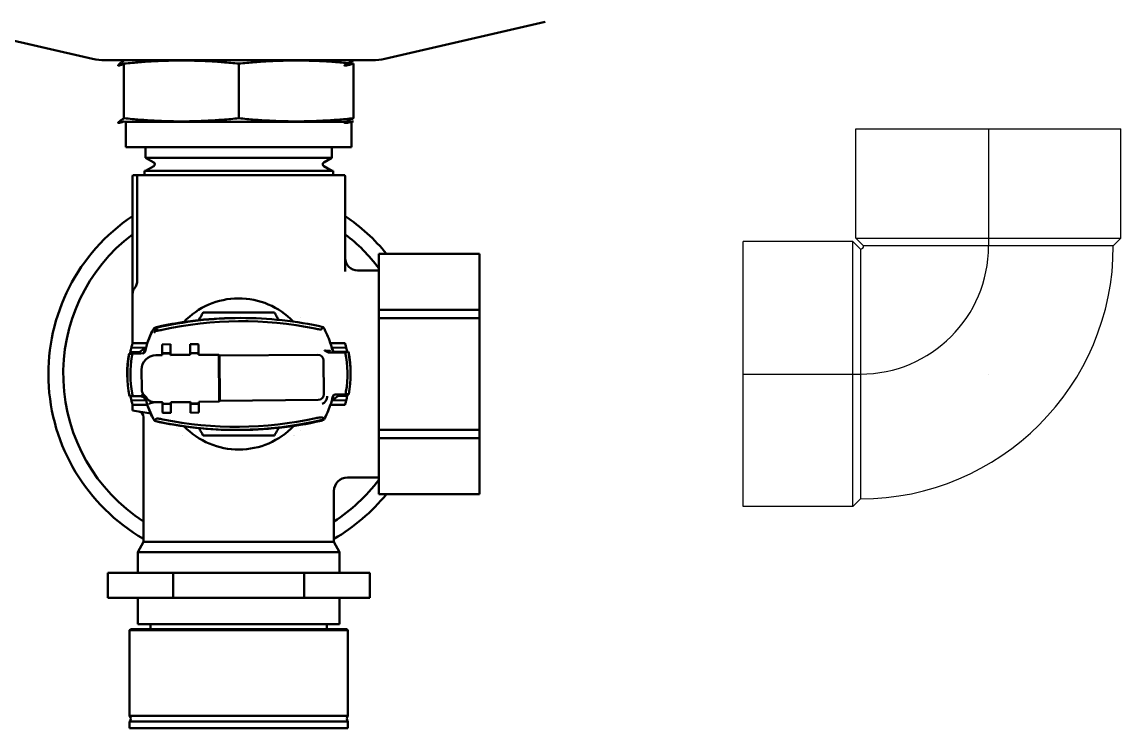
# Model space of a CAD drawing. Header units: millimetres. Extents: x -225363 to 347188, y -782467 to 813415.
# Drawn here: x 54386 to 54582.3, y 13775.6 to 13901.7 of the extents above; entities that cross this region are included whole.
import ezdxf

# ---------------------------------------------------------------- set-up
doc = ezdxf.new("R2010")
doc.units = ezdxf.units.MM
doc.layers.add('Visible (ISO)', color=7, linetype='Continuous', lineweight=50)

# ---------------------------------------------------------------- blocks, each defined once
blk = doc.blocks.new('ELB90-100(SIDE)DN')
for p, q in [((58.5, 57), (62, 60.5)), ((62, 60.5), (112, 60.5)), ((62, 60.5), (62, -60.5)), ((112, 60.5), (112, -60.5)), ((58.5, -57), (58.5, 57)), ((-57, -58.5), (-60.5, -62)), ((-57, -58.5), (57, -58.5)), ((57, -58.5), (60.5, -62)), ((58.5, -57), (62, -60.5)), ((60.5, -62), (-60.5, -62)), ((-60.5, -62), (-60.5, -112)), ((60.5, -62), (60.5, -112)), ((62, -60.5), (112, -60.5)), ((60.5, -112), (-60.5, -112))]:
    blk.add_line(p, q)
at = {"color": 2}
blk.add_line((0, 0), (0, 0), dxfattribs=at)
at = {"color": 8}
for p, q in [((112, 0), (58.5, 0)), ((0, -112), (0, -58.5))]:
    blk.add_line(p, q, dxfattribs=at)
for radius in [115.5, 1.5]:
    blk.add_arc((58.5, -58.5), radius, 90, 180)
blk.add_arc((58.5, -58.5), 58.55, 90, 180, dxfattribs=at)
blk = doc.blocks.new('*U199')
at = {"xscale": 0.4297520661157025, "yscale": 0.4297520661157025, "zscale": 0.4297520661157025}
blk.add_blockref('ELB90-100(SIDE)DN', (63.87, 34.5), dxfattribs=at)
blk = doc.blocks.new('bomtangap')
at = {"layer": 'Visible (ISO)'}
for p, q in [((54163.52, 20597.3), (54134.89, 20603.87)), ((54215.72, 20597.3), (54244.36, 20603.87)), ((54189.62, 20597.05), (54165.75, 20597.05)), ((54169.47, 20597.05), (54169.12, 20596.99)), ((54169.12, 20586.67), (54169.12, 20596.43)), ((54213.49, 20597.05), (54189.62, 20597.05)), ((54189.62, 20586.67), (54189.62, 20596.43)), ((54209.77, 20597.05), (54210.12, 20596.99)), ((54210.12, 20586.67), (54210.12, 20596.43)), ((54169.47, 20586.05), (54169.12, 20586.11)), ((54169.47, 20581.5), (54169.47, 20586.05)), ((54209.77, 20586.05), (54169.47, 20586.05)), ((54209.77, 20586.05), (54210.12, 20586.11)), ((54209.77, 20581.5), (54209.77, 20586.05)), ((54209.77, 20581.5), (54169.47, 20581.5)), ((54209.77, 20581.5), (54169.47, 20581.5)), ((54169.47, 20581.5), (54169.47, 20581.5)), ((54173, 20579.61), (54173, 20581.5)), ((54206.25, 20579.61), (54206.25, 20581.5)), ((54209.77, 20581.5), (54209.77, 20581.5)), ((54206.25, 20579.61), (54173, 20579.61)), ((54174.46, 20578.77), (54173, 20579.61)), ((54204.78, 20578.77), (54206.25, 20579.61)), ((54174.46, 20578.14), (54173, 20577.3)), ((54204.78, 20578.14), (54206.25, 20577.3)), ((54170.62, 20576), (54170.62, 20559.28)), ((54170.81, 20576.5), (54171.4, 20576.5)), ((54171.76, 20576.5), (54188.55, 20576.5)), ((54206.47, 20577.3), (54172.77, 20577.3)), ((54172.77, 20577.3), (54172.77, 20576.5)), ((54189.03, 20576.5), (54190.21, 20576.5)), ((54190.69, 20576.5), (54207.71, 20576.5)), ((54206.47, 20577.3), (54206.47, 20576.5)), ((54208.56, 20576.5), (54207.71, 20576.5)), ((54207.75, 20576), (54207.75, 20557.7)), ((54208.62, 20576), (54208.62, 20546.39)), ((54146.62, 20562.44), (54164.62, 20562.44)), ((54146.62, 20562.44), (54146.62, 20552.47)), ((54164.62, 20562.44), (54164.62, 20552.47)), ((54168.42, 20559.5), (54164.62, 20559.5)), ((54208.6, 20546.46), (54208.6, 20554.91)), ((54146.62, 20550.97), (54146.62, 20552.47)), ((54164.62, 20552.47), (54146.62, 20552.47)), ((54164.62, 20550.97), (54164.62, 20552.47)), ((54164.62, 20550.97), (54146.62, 20550.97)), ((54146.62, 20531.03), (54146.62, 20550.97)), ((54164.62, 20531.03), (54164.62, 20550.97)), ((54178.62, 20551.16), (54178.62, 20551.16)), ((54187.26, 20552), (54191.98, 20552)), ((54189.31, 20551), (54189.31, 20551)), ((54174.53, 20549.39), (54174.53, 20549.38)), ((54173.14, 20546.52), (54170.65, 20546.48)), ((54196.83, 20546.24), (54196.83, 20546.13)), ((54198.33, 20546.33), (54196.93, 20546.34)), ((54198.33, 20546.19), (54198.31, 20544.74)), ((54198.33, 20546.33), (54198.33, 20546.19)), ((54201.83, 20546.3), (54201.81, 20544.72)), ((54203.33, 20546.29), (54201.83, 20546.3)), ((54203.33, 20546.29), (54203.31, 20544.7)), ((54205.96, 20546.53), (54208.59, 20546.48)), ((54172.13, 20544.96), (54170.04, 20544.98)), ((54170.6, 20544.83), (54170.05, 20544.94)), ((54170.45, 20545.74), (54172.69, 20545.69)), ((54173.26, 20544.81), (54170.6, 20544.83)), ((54172.5, 20544.96), (54172.13, 20544.96)), ((54193.09, 20544.28), (54175.48, 20544.42)), ((54193.09, 20544.28), (54193.02, 20536.22)), ((54193.17, 20544.44), (54193.09, 20544.28)), ((54193.17, 20544.44), (54193.1, 20536.06)), ((54193.17, 20544.44), (54196.81, 20544.41)), ((54196.81, 20544.76), (54196.83, 20546.13)), ((54196.81, 20544.76), (54196.81, 20544.71)), ((54196.81, 20544.76), (54196.86, 20544.76)), ((54198.31, 20544.7), (54196.81, 20544.71)), ((54196.81, 20544.41), (54196.81, 20544.71)), ((54196.91, 20544.76), (54198.31, 20544.74)), ((54198.31, 20544.74), (54198.31, 20544.7)), ((54198.31, 20544.4), (54198.31, 20544.7)), ((54198.31, 20544.46), (54201.81, 20544.43)), ((54198.31, 20544.4), (54201.81, 20544.37)), ((54201.81, 20544.72), (54203.31, 20544.7)), ((54201.81, 20544.72), (54201.81, 20544.67)), ((54201.81, 20544.67), (54203.31, 20544.66)), ((54201.81, 20544.37), (54201.81, 20544.67)), ((54203.31, 20544.7), (54203.31, 20544.66)), ((54203.31, 20544.66), (54203.31, 20544.36)), ((54203.31, 20544.36), (54204.41, 20544.35)), ((54208.79, 20545.74), (54206.32, 20545.69)), ((54207.11, 20544.68), (54206.75, 20544.69)), ((54209.2, 20544.67), (54207.11, 20544.68)), ((54207.32, 20544.91), (54208.98, 20544.92)), ((54209, 20544.83), (54207.53, 20544.81)), ((54208.6, 20544.67), (54208.6, 20544.82)), ((54208.62, 20544.82), (54208.62, 20544.67)), ((54208.7, 20544.54), (54209.19, 20544.63)), ((54174.48, 20543.43), (54174.43, 20537.37)), ((54206.77, 20543.21), (54206.77, 20543.21)), ((54206.96, 20538.27), (54206.99, 20541.73)), ((54172.07, 20537.31), (54169.98, 20537.33)), ((54170.48, 20537.46), (54169.99, 20537.36)), ((54171.71, 20537.18), (54170.24, 20537.17)), ((54170.26, 20537.07), (54171.92, 20537.09)), ((54172.44, 20537.31), (54172.07, 20537.31)), ((54175.42, 20536.36), (54193.02, 20536.22)), ((54209.14, 20537.02), (54207.22, 20537.03)), ((54209.13, 20537.05), (54208.64, 20537.15)), ((54170.45, 20536.26), (54172.92, 20536.31)), ((54173.14, 20535.47), (54170.65, 20535.51)), ((54193.02, 20536.22), (54193.1, 20536.06)), ((54196.74, 20536.03), (54193.1, 20536.06)), ((54196.73, 20534.1), (54196.74, 20535.69)), ((54196.74, 20536.03), (54196.74, 20535.73)), ((54196.74, 20535.73), (54198.24, 20535.72)), ((54196.74, 20535.73), (54196.74, 20535.69)), ((54198.24, 20535.67), (54196.92, 20535.68)), ((54198.24, 20535.67), (54198.23, 20534.09)), ((54198.24, 20536.02), (54198.24, 20535.72)), ((54198.24, 20536.02), (54201.74, 20535.99)), ((54198.24, 20535.96), (54201.74, 20535.93)), ((54198.24, 20535.72), (54198.24, 20535.67)), ((54201.74, 20535.22), (54201.73, 20534.27)), ((54201.74, 20535.99), (54201.74, 20535.69)), ((54201.74, 20535.69), (54203.24, 20535.68)), ((54201.74, 20535.65), (54201.74, 20535.69)), ((54203.24, 20535.64), (54203.23, 20534.26)), ((54203.24, 20535.68), (54203.24, 20535.88)), ((54203.24, 20535.64), (54203.24, 20535.68)), ((54203.34, 20535.98), (54204.65, 20535.97)), ((54205.35, 20533.92), (54208.62, 20534.5)), ((54205.96, 20535.47), (54208.59, 20535.51)), ((54208.79, 20536.26), (54206.55, 20536.3)), ((54208.6, 20535.48), (54208.6, 20535.54)), ((54208.62, 20535.61), (54208.62, 20535.24)), ((54208.62, 20535.24), (54208.62, 20534.5)), ((54174.39, 20532.85), (54174.4, 20532.86)), ((54198.23, 20534.09), (54196.73, 20534.1)), ((54201.73, 20534.27), (54201.73, 20534.16)), ((54203.13, 20534.05), (54201.83, 20534.06)), ((54203.23, 20534.26), (54203.23, 20534.15)), ((54204.65, 20532.62), (54204.65, 20532.61)), ((54206.62, 20511), (54206.62, 20533.31)), ((54146.62, 20531.03), (54164.62, 20531.03)), ((54146.62, 20529.53), (54146.62, 20531.03)), ((54164.62, 20531.03), (54164.62, 20529.53)), ((54178.62, 20530.83), (54178.62, 20530.83)), ((54189.98, 20531), (54189.98, 20531)), ((54200.62, 20531.24), (54200.62, 20531.24)), ((54146.62, 20529.53), (54164.62, 20529.53)), ((54146.62, 20529.53), (54146.62, 20519.56)), ((54164.62, 20529.53), (54164.62, 20519.56)), ((54179.7, 20530), (54179.7, 20530)), ((54179.91, 20530), (54179.91, 20530)), ((54181.48, 20530), (54181.48, 20530)), ((54191.98, 20530), (54187.26, 20530)), ((54199.68, 20530), (54199.68, 20530)), ((54170.22, 20522.5), (54164.62, 20522.5)), ((54164.62, 20519.56), (54146.62, 20519.56)), ((54172.62, 20511), (54172.62, 20520.1)), ((54172.62, 20511), (54171.62, 20509.18)), ((54206.62, 20511), (54172.62, 20511)), ((54206.62, 20511), (54207.62, 20509.18)), ((54207.62, 20509.18), (54171.62, 20509.18)), ((54171.62, 20505.5), (54171.62, 20509.18)), ((54207.62, 20505.5), (54207.62, 20509.18)), ((54166.24, 20505.5), (54177.93, 20505.5)), ((54166.24, 20501), (54166.24, 20505.5)), ((54177.93, 20505.5), (54201.31, 20505.5)), ((54177.93, 20501), (54177.93, 20505.5)), ((54201.31, 20505.5), (54213, 20505.5)), ((54201.31, 20501), (54201.31, 20505.5)), ((54213, 20501), (54213, 20505.5)), ((54166.24, 20501), (54177.93, 20501)), ((54171.62, 20496.3), (54171.62, 20501)), ((54177.93, 20501), (54201.31, 20501)), ((54201.31, 20501), (54213, 20501)), ((54207.62, 20496.3), (54207.62, 20501)), ((54170.32, 20495.45), (54170.12, 20495.25)), ((54170.12, 20495.25), (54209.12, 20495.25)), ((54170.12, 20495.25), (54170.12, 20479.97)), ((54170.32, 20495.45), (54208.92, 20495.45)), ((54207.62, 20496.3), (54171.62, 20496.3)), ((54173.87, 20495.45), (54173.87, 20496.3)), ((54205.37, 20495.45), (54205.37, 20496.3)), ((54208.92, 20495.45), (54209.12, 20495.25)), ((54209.12, 20495.25), (54209.12, 20479.97)), ((54209.12, 20479.97), (54170.12, 20479.97)), ((54209.12, 20478.92), (54170.12, 20478.92)), ((54170.12, 20478.92), (54170.12, 20477.77)), ((54209.12, 20477.77), (54170.12, 20477.77)), ((54209.12, 20478.92), (54209.12, 20477.77))]:
    blk.add_line(p, q, dxfattribs=at)
for centre, radius, start, end in [((54165.75, 20607.05), 10, 257.0835, 270), ((54213.49, 20607.05), 10, 270, 282.9165), ((54174.28, 20578.45), 0.359, 300, 60), ((54204.96, 20578.45), 0.359, 120, 240), ((54206.62, 20576), 2, 0, 14.4775), ((54189.62, 20541), 34, 123.9745, 140.908), ((54189.62, 20541), 34, 300, 56.0255), ((54189.62, 20541), 31.35, 127.3052, 142.8871), ((54189.62, 20541), 31.35, 302.8379, 52.6948), ((54168.42, 20561.7), 2.2, 270, 0), ((54189.62, 20541), 13.5, 43.4165, 136.1097), ((54189.13, 20483.98), 67.02, 89.8468, 102.5878), ((54189.13, 20483.98), 66.44, 77.6838, 101.3969), ((54189.62, 20484), 67, 77.3352, 90.2613), ((54189.13, 20483.98), 67.02, 76.8883, 89.8445), ((54189.62, 20541), 17.27, 150.9347, 161.1122), ((54204.09, 20548.39), 1, 27.0667, 77.3352), ((54189.56, 20541), 16.85, 26.5262, 27.575), ((54189.62, 20541), 17.25, 18.6944, 27.0667), ((54189.56, 20541), 17.27, 13.3762, 26.5756), ((54189.62, 20541), 17.27, 161.1122, 165.7045), ((54173.14, 20546.72), 0.2, 271, 316.8623), ((54196.93, 20546.24), 0.1, 89.5404, 179.5403), ((54189.62, 20541), 19.98, 168.5037, 190.577), ((54189.62, 20541), 19.96, 168.596, 190.4847), ((54189.62, 20541), 19.4, 168.6099, 189.311), ((54172.5, 20545.36), 0.4, 269.4787, 308.7601), ((54189.62, 20541), 17.35, 165.0474, 166.4987), ((54172.5, 20545.36), 0.4, 308.7624, 345.7083), ((54189.62, 20541), 17.35, 12.4256, 15.6833), ((54206.75, 20545.08), 0.4, 242.4342, 269.5407), ((54189.62, 20541), 18.13, 11.7226, 12.5324), ((54189.59, 20541), 19.93, 348.5793, 10.5014), ((54189.59, 20541), 19.95, 348.4869, 10.5938), ((54189.59, 20541), 19.37, 349.7544, 9.3263), ((54189.62, 20541), 18.13, 191.7226, 192.5324), ((54189.62, 20541), 17.35, 192.5825, 195.6833), ((54189.62, 20541), 17.27, 193.3762, 198.8878), ((54189.62, 20541), 17.35, 345.0474, 345.6615), ((54173.14, 20535.27), 0.2, 43.1383, 89), ((54189.62, 20541), 17.27, 198.8878, 208.146), ((54189.56, 20541), 17.27, 332.1171, 343.9867), ((54189.62, 20541), 17.25, 332.9333, 341.3056), ((54190.05, 20598.02), 67.02, 256.4929, 256.6102), ((54190.05, 20598.02), 67, 256.5174, 282.5633), ((54175.15, 20533.6), 1, 231.5483, 257.3352), ((54190.05, 20598.02), 67.02, 256.6102, 269.9421), ((54189.62, 20598), 67, 257.3352, 270.3076), ((54190.05, 20598.02), 66.44, 257.6838, 281.3969), ((54190.05, 20598.02), 67.02, 269.9447, 282.5878), ((54201.83, 20534.16), 0.1, 179.5403, 269.5403), ((54203.13, 20534.15), 0.1, 269.5403, 359.5403), ((54189.56, 20541), 17.27, 330.9347, 332.1171), ((54204.09, 20533.6), 1, 317.0995, 332.9333), ((54189.62, 20541), 13.5, 223.4165, 316.17), ((54189.62, 20541), 31.35, 217.1129, 237.1621), ((54170.22, 20520.1), 2.4, 0, 90), ((54189.62, 20541), 34, 219.092, 240), ((54169.52, 20479.45), 0.8, 318.5904, 41.4096), ((54209.72, 20479.45), 0.8, 138.5904, 221.4096)]:
    blk.add_arc(centre, radius, start, end, dxfattribs=at)
for centre, major_axis, ratio, start_param, end_param in [((54172.59, 20576), (0, -1.98), 0.991144, 4.457506, 4.712362), ((54206.29, 20576), (0, -2), 0.732051, 1.570796, 1.823477), ((54209.95, 20557.7), (-2.18, 0.31), 0.999942, 0.140157, 0.806053), ((56601.13, 20571.3), (-2442.4, 20.88), 0.152056, 0.115313, 0.116142), ((54204.11, 20548.28), (0.62, 0.785), 0.999814, 5.843938, 6.722278), ((54189.72, 20553.04), (0.19, 24.09), 0.866113, 1.918825, 1.920367), ((54170.5, 20545.03), (-0.209, -0.005), 0.976029, 6.056454, 6.242709), ((54245.16, 20540.01), (-75.27, 1.52), 0.499924, 6.170734, 6.186107), ((54175.48, 20543.42), (0.702, -0.714), 0.998783, 2.356804, 3.926381), ((54196.91, 20544.76), (0.1, -0.0008), 0.052966, 3.688633, 4.712371), ((54204.39, 20541.75), (1.18, 2.32), 0.999239, 5.176219, 6.746407), ((54207.26, 20525.17), (-18.11, 24.53), 0.452367, 5.259707, 5.306368), ((54189.63, 20540.45), (0.37, -18.25), 0.999543, 1.797569, 1.798936), ((54189.62, 20541), (0, 18.32), 0.999848, 4.914823, 4.9224), ((54189.69, 20553.02), (-0.19, -24.05), 0.866113, 1.221504, 1.223049), ((54189.52, 20528.96), (0.19, 24.09), 0.866113, 1.221225, 1.222768), ((54189.62, 20541), (0, 18.32), 0.999848, 1.773225, 1.780803), ((54189.61, 20541.55), (0.37, -18.25), 0.999543, 4.939162, 4.940529), ((54171.25, 20593.75), (21.2, -62.51), 0.461026, 5.667901, 5.695607), ((54175.43, 20537.36), (0.714, 0.702), 0.998783, 2.356803, 3.926387), ((54207.11, 20536.34), (-0.966, -0.482), 0.962723, 4.952559, 5.301308), ((54134.08, 20541.99), (75.27, -1.52), 0.499923, 6.170732, 6.1861), ((54208.74, 20536.97), (0.209, 0.005), 0.97602, 6.056509, 6.242761), ((54189.49, 20528.98), (-0.19, -24.05), 0.866113, 1.918544, 1.920089), ((54203.34, 20535.88), (0.001, 0.1), 0.999391, 0, 1.570797), ((54209.24, 20535.62), (0.14, 1.02), 0.6126, 1.791844, 2.037376), ((54178.04, 20531.99), (-3.64, 0.87), 0.017442, 6.169893, 6.275311), ((56600.33, 20472.01), (-2442.42, 18.31), 0.152056, 6.167044, 6.167872), ((51778.05, 20510.69), (2442.4, -20.88), 0.152056, 0.115313, 0.116142), ((54200.99, 20531.8), (3.65, 0.81), 0.017442, 0.007938, 0.113292)]:
    blk.add_ellipse(centre, major_axis=major_axis, ratio=ratio, start_param=start_param, end_param=end_param, dxfattribs=at)
for points, weights in [([(54189.62, 20596.43), (54179.37, 20597.47), (54169.12, 20596.43)], [2.51515279337, 2.90424828461, 2.51515279336]), ([(54169.12, 20596.43), (54172.34, 20595.51), (54169.12, 20596.99)], [2.51515279333, 2.70970053894, 2.70970053894]), ([(54210.12, 20596.43), (54199.87, 20597.47), (54189.62, 20596.43)], [2.5151527933, 2.90424828453, 2.51515279331]), ([(54210.12, 20596.99), (54212.17, 20595.51), (54210.12, 20596.43)], [2.70970053894, 2.70970053894, 2.51515279333]), ([(54169.12, 20586.67), (54179.37, 20585.63), (54189.62, 20586.67)], [2.45498787214, 2.83477581769, 2.45498787215]), ([(54169.12, 20586.11), (54172.34, 20585.36), (54169.12, 20586.67)], [2.64488184478, 2.64488184478, 2.45498787204]), ([(54189.62, 20586.67), (54199.87, 20585.63), (54210.12, 20586.67)], [2.4549878721, 2.83477581761, 2.45498787208]), ([(54210.12, 20586.67), (54212.17, 20585.36), (54210.12, 20586.11)], [2.45498787214, 2.6448818449, 2.6448818449])]:
    blk.add_rational_spline(points, weights, degree=2, dxfattribs=at)
for points, degree, knots in [([(54170.81, 20576.5), (54170.77, 20576.5), (54170.74, 20576.5), (54170.7, 20576.5), (54170.68, 20576.5), (54170.68, 20576.5)], 3, [0, 0, 0, 0, 0.02538982, 0.02538982, 0.05077964, 0.05077964, 0.05077964, 0.05077964]), ([(54171.76, 20576.5), (54171.68, 20576.5), (54171.62, 20576.5), (54171.5, 20576.5), (54171.45, 20576.5), (54171.4, 20576.5)], 3, [0, 0, 0, 0, 0.02538982, 0.02538982, 0.05077964, 0.05077964, 0.05077964, 0.05077964]), ([(54189.03, 20576.5), (54188.95, 20576.5), (54188.86, 20576.5), (54188.7, 20576.5), (54188.62, 20576.5), (54188.55, 20576.5)], 3, [0, 0, 0, 0, 0.02538982, 0.02538982, 0.05077964, 0.05077964, 0.05077964, 0.05077964]), ([(54190.69, 20576.5), (54190.62, 20576.5), (54190.54, 20576.5), (54190.38, 20576.5), (54190.29, 20576.5), (54190.21, 20576.5)], 3, [0, 0, 0, 0, 0.02538982, 0.02538982, 0.05077964, 0.05077964, 0.05077964, 0.05077964]), ([(54208.6, 20554.91), (54208.6, 20555.05), (54208.59, 20555.2), (54208.56, 20555.47), (54208.54, 20555.6), (54208.48, 20555.85), (54208.44, 20555.96), (54208.34, 20556.17), (54208.29, 20556.26), (54208.22, 20556.34)], 3, [-0.1694567, -0.1694567, -0.1694567, -0.1694567, -0.125845, -0.125845, -0.0848468, -0.0848468, -0.0436903, -0.0436903, -0.0000004, -0.0000004, -0.0000004, -0.0000004]), ([(54182.5, 20550.67), (54182.63, 20550.88), (54182.75, 20551.09), (54182.99, 20551.52), (54183.14, 20551.77), (54183.24, 20551.95), (54183.26, 20551.98), (54183.27, 20552)], 3, [0.4534315, 0.4534315, 0.4534315, 0.4534315, 0.5266029, 0.5266029, 0.6145822, 0.6145822, 0.6297449, 0.6297449, 0.6297449, 0.6297449]), ([(54183.27, 20552), (54183.28, 20552), (54183.28, 20552), (54183.39, 20552), (54183.55, 20552), (54183.98, 20552), (54184.34, 20552), (54185.45, 20552), (54186.44, 20552), (54187.26, 20552)], 3, [-0.6273169, -0.6273169, -0.6273169, -0.6273169, -0.6234418, -0.6234418, -0.5651032, -0.5651032, -0.4682342, -0.4682342, -0.2211219, -0.2211219, -0.2211219, -0.2211219]), ([(54191.98, 20552), (54192.8, 20552), (54193.79, 20552), (54194.9, 20552), (54195.26, 20552), (54195.69, 20552), (54195.86, 20552), (54195.96, 20552), (54195.97, 20552), (54195.97, 20552)], 3, [-2.436531, -2.436531, -2.436531, -2.436531, -2.1894186, -2.1894186, -2.0925497, -2.0925497, -2.0342111, -2.0342111, -2.0303359, -2.0303359, -2.0303359, -2.0303359]), ([(54195.97, 20552), (54195.97, 20551.99), (54195.98, 20551.99), (54196.03, 20551.9), (54196.11, 20551.75), (54196.33, 20551.38), (54196.51, 20551.07), (54196.7, 20550.74), (54196.73, 20550.68), (54196.77, 20550.61)], 3, [-0.6273169, -0.6273169, -0.6273169, -0.6273169, -0.6234418, -0.6234418, -0.5651032, -0.5651032, -0.4682342, -0.4682342, -0.4467777, -0.4467777, -0.4467777, -0.4467777]), ([(54176.01, 20549.11), (54175.86, 20549.08), (54175.72, 20549.05), (54175.42, 20549), (54175.28, 20548.98), (54175.06, 20548.97), (54174.98, 20548.97), (54174.88, 20548.97), (54174.85, 20548.98), (54174.82, 20549), (54174.82, 20549), (54174.81, 20549)], 3, [0.5617856, 0.5617856, 0.5617856, 0.5617856, 0.6015386, 0.6015386, 0.6485258, 0.6485258, 0.6848482, 0.6848482, 0.7106692, 0.7106692, 0.7184959, 0.7184959, 0.7184959, 0.7184959]), ([(54203.3, 20548.89), (54203.43, 20548.86), (54203.56, 20548.83), (54203.82, 20548.78), (54203.96, 20548.76), (54204.18, 20548.74), (54204.27, 20548.73), (54204.4, 20548.73), (54204.44, 20548.74), (54204.5, 20548.76), (54204.5, 20548.78), (54204.49, 20548.8), (54204.48, 20548.82), (54204.45, 20548.84), (54204.35, 20548.9), (54204.28, 20548.94), (54204.18, 20548.98), (54204.16, 20548.98), (54204.14, 20548.99)], 3, [-0.1731912, -0.1731912, -0.1731912, -0.1731912, -0.1362906, -0.1362906, -0.0930425, -0.0930425, -0.0596337, -0.0596337, -0.0302858, -0.0302858, 0, 0, 0, 0.0323378, 0.0323378, 0.0676382, 0.0676382, 0.0764044, 0.0764044, 0.0764044, 0.0764044]), ([(54204.63, 20548.52), (54204.66, 20548.46), (54204.69, 20548.41), (54204.71, 20548.34), (54204.71, 20548.34), (54204.71, 20548.34)], 3, [-0.02548557, -0.02548557, -0.02548557, -0.02548557, 0, 0, 0.00052447, 0.00052447, 0.00052447, 0.00052447]), ([(54170.45, 20545.74), (54170.5, 20545.94), (54170.55, 20546.14), (54170.61, 20546.34), (54170.62, 20546.38), (54170.63, 20546.43), (54170.65, 20546.48)], 3, [62.1085974, 62.1085974, 62.1085974, 62.1085974, 62.729237, 62.729237, 62.729237, 62.8782217, 62.8782217, 62.8782217, 62.8782217]), ([(54208.79, 20545.74), (54208.74, 20545.94), (54208.69, 20546.14), (54208.64, 20546.34), (54208.62, 20546.38), (54208.61, 20546.43), (54208.59, 20546.48)], 3, [62.1085974, 62.1085974, 62.1085974, 62.1085974, 62.729237, 62.729237, 62.729237, 62.8782217, 62.8782217, 62.8782217, 62.8782217]), ([(54170.32, 20545.16), (54170.31, 20545.16), (54170.31, 20545.16), (54170.31, 20545.13), (54170.3, 20545.1), (54170.29, 20545.07), (54170.29, 20545.07), (54170.29, 20545.07)], 3, [0.017545, 0.017545, 0.017545, 0.017545, 0.669287, 0.669287, 15.442678, 15.442678, 15.720735, 15.720735, 15.720735, 15.720735]), ([(54170.29, 20545.03), (54170.29, 20545.01), (54170.29, 20545), (54170.3, 20544.98), (54170.3, 20544.98), (54170.3, 20544.98)], 3, [-0.019804957, -0.019804957, -0.019804957, -0.019804957, -0.014970474, -0.014970474, -0.01453945, -0.01453945, -0.01453945, -0.01453945]), ([(54170.37, 20544.98), (54170.35, 20545), (54170.33, 20545.03), (54170.31, 20545.09), (54170.31, 20545.13), (54170.32, 20545.16)], 3, [-0.03964145, -0.03964145, -0.03964145, -0.03964145, -0.02166032, -0.02166032, -0.00001398, -0.00001398, -0.00001398, -0.00001398]), ([(54172.69, 20545.69), (54172.71, 20545.69), (54172.73, 20545.69), (54172.76, 20545.68), (54172.78, 20545.67), (54172.81, 20545.66), (54172.82, 20545.64), (54172.85, 20545.61), (54172.86, 20545.59), (54172.86, 20545.56), (54172.87, 20545.54), (54172.87, 20545.51), (54172.86, 20545.49), (54172.86, 20545.47)], 3, [-0.03221555, -0.03221555, -0.03221555, -0.03221555, -0.02690347, -0.02690347, -0.02192423, -0.02192423, -0.01610677, -0.01610677, -0.01029358, -0.01029358, -0.00531135, -0.00531135, 0, 0, 0, 0]), ([(54173.26, 20544.81), (54173.49, 20544.81), (54173.7, 20544.88), (54174, 20545.01), (54174.16, 20545.09), (54174.31, 20545.17), (54174.32, 20545.17), (54174.34, 20545.18)], 3, [-0.08607362, -0.08607362, -0.08607362, -0.08607362, -0.04616227, -0.04616227, 0, 0, 0.00677832, 0.00677832, 0.00677832, 0.00677832]), ([(54174.34, 20545.18), (54174.2, 20545.17), (54174.05, 20545.16), (54173.92, 20545.15), (54173.73, 20545.14), (54173.57, 20545.14), (54173.53, 20545.13), (54173.47, 20545.13), (54173.42, 20545.13), (54173.41, 20545.13), (54173.39, 20545.13), (54173.38, 20545.13), (54173.37, 20545.13), (54173.35, 20545.14), (54173.33, 20545.14), (54173.32, 20545.14), (54173.31, 20545.14), (54173.31, 20545.14)], 5, [0.017909, 0.017909, 0.017909, 0.017909, 0.017909, 0.017909, 0.860531, 0.860531, 0.860531, 1.281866, 1.281866, 1.281866, 1.41134, 1.41134, 1.41134, 1.523379, 1.523379, 1.523379, 1.74745, 1.74745, 1.74745, 1.74745, 1.74745, 1.74745]), ([(54196.81, 20544.59), (54196.81, 20544.59), (54196.81, 20544.59), (54196.81, 20544.59), (54196.81, 20544.59), (54196.81, 20544.59), (54196.81, 20544.59), (54196.81, 20544.59), (54196.81, 20544.59), (54196.81, 20544.59), (54196.81, 20544.59), (54196.81, 20544.59), (54196.81, 20544.59), (54196.81, 20544.59)], 3, [0.0006363185, 0.0006363185, 0.0006363185, 0.0006363185, 0.0006466729, 0.0006466729, 0.0006845545, 0.0006845545, 0.0007601385, 0.0007601385, 0.0008468025, 0.0008468025, 0.0011070265, 0.0011070265, 0.0013784167, 0.0013784167, 0.0013784167, 0.0013784167]), ([(54196.86, 20544.76), (54196.85, 20544.76), (54196.85, 20544.76), (54196.84, 20544.76), (54196.83, 20544.76), (54196.83, 20544.76)], 3, [-0.008370793, -0.008370793, -0.008370793, -0.008370793, -0.004605026, -0.004605026, -0.000620384, -0.000620384, -0.000620384, -0.000620384]), ([(54206.36, 20544.99), (54206.37, 20544.97), (54206.38, 20544.94), (54206.4, 20544.89), (54206.42, 20544.86), (54206.45, 20544.82), (54206.47, 20544.8), (54206.51, 20544.76), (54206.54, 20544.74), (54206.56, 20544.73)], 3, [0.000001, 0.000001, 0.000001, 0.000001, 0.00835936, 0.00835936, 0.01714311, 0.01714311, 0.02570419, 0.02570419, 0.03428553, 0.03428553, 0.03428553, 0.03428553]), ([(54208.7, 20544.14), (54208.7, 20544.18), (54208.69, 20544.23), (54208.68, 20544.33), (54208.68, 20544.37), (54208.68, 20544.45), (54208.68, 20544.48), (54208.69, 20544.52), (54208.69, 20544.53), (54208.7, 20544.54)], 3, [0.06268394, 0.06268394, 0.06268394, 0.06268394, 0.07663076, 0.07663076, 0.09178346, 0.09178346, 0.10688631, 0.10688631, 0.12193122, 0.12193122, 0.12193122, 0.12193122]), ([(54208.98, 20544.92), (54208.95, 20545.07), (54208.92, 20545.19), (54208.86, 20545.46), (54208.83, 20545.6), (54208.79, 20545.74)], 3, [0.000001, 0.000001, 0.000001, 0.000001, 0.0933261, 0.0933261, 0.1866298, 0.1866298, 0.1866298, 0.1866298]), ([(54170.45, 20536.26), (54170.41, 20536.4), (54170.38, 20536.53), (54170.32, 20536.81), (54170.3, 20536.92), (54170.26, 20537.07)], 3, [-0.1866527, -0.1866527, -0.1866527, -0.1866527, -0.0933735, -0.0933735, -0.000001, -0.000001, -0.000001, -0.000001]), ([(54170.48, 20537.86), (54170.48, 20537.81), (54170.49, 20537.76), (54170.5, 20537.67), (54170.5, 20537.62), (54170.51, 20537.55), (54170.5, 20537.52), (54170.49, 20537.47), (54170.49, 20537.46), (54170.48, 20537.46)], 3, [0.06268026, 0.06268026, 0.06268026, 0.06268026, 0.07662839, 0.07662839, 0.09178051, 0.09178051, 0.10688371, 0.10688371, 0.12192686, 0.12192686, 0.12192686, 0.12192686]), ([(54172.69, 20537.22), (54172.65, 20537.25), (54172.61, 20537.27), (54172.54, 20537.3), (54172.49, 20537.31), (54172.44, 20537.31)], 3, [0.00000074, 0.00000074, 0.00000074, 0.00000074, 0.01373953, 0.01373953, 0.02405162, 0.02405162, 0.02405162, 0.02405162]), ([(54172.82, 20537), (54172.81, 20537.06), (54172.78, 20537.1), (54172.74, 20537.17), (54172.72, 20537.19), (54172.69, 20537.22)], 3, [0, 0, 0, 0, 0.01809257, 0.01809257, 0.03737663, 0.03737663, 0.03737663, 0.03737663]), ([(54173.83, 20537.06), (54173.85, 20536.77), (54173.93, 20536.47), (54174.08, 20536.23), (54174.2, 20536.04), (54174.35, 20535.88), (54174.52, 20535.76), (54174.58, 20535.72), (54174.64, 20535.69), (54174.7, 20535.66)], 3, [0, 0, 0, 0, 1.231475, 1.231475, 1.231475, 2.156504, 2.156504, 2.156504, 2.457103, 2.457103, 2.457103, 2.457103]), ([(54206.18, 20536.85), (54206.11, 20536.72), (54206.01, 20536.6), (54205.9, 20536.49), (54205.79, 20536.38), (54205.67, 20536.29), (54205.53, 20536.21), (54205.39, 20536.13), (54205.25, 20536.07), (54205.1, 20536.03), (54204.95, 20535.99), (54204.8, 20535.97), (54204.65, 20535.97)], 3, [0, 0, 0, 0, 0.0457188, 0.0457188, 0.0457188, 0.0929975, 0.0929975, 0.0929975, 0.1403266, 0.1403266, 0.1403266, 0.1861335, 0.1861335, 0.1861335, 0.1861335]), ([(54206.43, 20536.7), (54206.37, 20536.64), (54206.31, 20536.56), (54206.22, 20536.41), (54206.18, 20536.32), (54206.16, 20536.23)], 3, [0.00001104, 0.00001104, 0.00001104, 0.00001104, 0.02728982, 0.02728982, 0.05463796, 0.05463796, 0.05463796, 0.05463796]), ([(54206.55, 20536.3), (54206.53, 20536.3), (54206.51, 20536.31), (54206.48, 20536.31), (54206.46, 20536.32), (54206.43, 20536.34), (54206.42, 20536.35), (54206.39, 20536.38), (54206.39, 20536.4), (54206.38, 20536.44), (54206.37, 20536.45), (54206.38, 20536.49), (54206.38, 20536.5), (54206.38, 20536.52)], 3, [-0.03221555, -0.03221555, -0.03221555, -0.03221555, -0.02690347, -0.02690347, -0.02192423, -0.02192423, -0.01610677, -0.01610677, -0.01029358, -0.01029358, -0.00531135, -0.00531135, 0, 0, 0, 0]), ([(54206.43, 20537.13), (54206.51, 20537.2), (54206.58, 20537.28), (54206.65, 20537.36), (54206.71, 20537.45), (54206.77, 20537.54), (54206.82, 20537.64), (54206.87, 20537.74), (54206.9, 20537.84), (54206.93, 20537.95), (54206.95, 20538.06), (54206.96, 20538.16), (54206.96, 20538.27)], 3, [-0.1304817, -0.1304817, -0.1304817, -0.1304817, -0.0984316, -0.0984316, -0.0984316, -0.0656628, -0.0656628, -0.0656628, -0.0324279, -0.0324279, -0.0324279, 0, 0, 0, 0]), ([(54207.22, 20537.03), (54207.14, 20537.03), (54207.06, 20537.02), (54206.9, 20536.99), (54206.81, 20536.96), (54206.62, 20536.87), (54206.52, 20536.79), (54206.43, 20536.7)], 3, [0.000001, 0.000001, 0.000001, 0.000001, 0.02469906, 0.02469906, 0.05058966, 0.05058966, 0.08883623, 0.08883623, 0.08883623, 0.08883623]), ([(54208.65, 20537.55), (54208.64, 20537.51), (54208.63, 20537.46), (54208.62, 20537.36), (54208.62, 20537.32), (54208.62, 20537.24), (54208.62, 20537.21), (54208.63, 20537.17), (54208.63, 20537.15), (54208.64, 20537.15)], 3, [0.06268394, 0.06268394, 0.06268394, 0.06268394, 0.07663076, 0.07663076, 0.09178346, 0.09178346, 0.10688631, 0.10688631, 0.12193122, 0.12193122, 0.12193122, 0.12193122]), ([(54208.87, 20537.02), (54208.89, 20537), (54208.91, 20536.97), (54208.93, 20536.9), (54208.93, 20536.87), (54208.93, 20536.83)], 3, [-0.03965136, -0.03965136, -0.03965136, -0.03965136, -0.02165802, -0.02165802, 0, 0, 0, 0]), ([(54208.93, 20536.83), (54208.93, 20536.83), (54208.93, 20536.83), (54208.93, 20536.87), (54208.94, 20536.9), (54208.95, 20536.93), (54208.95, 20536.93)], 3, [0.000001, 0.000001, 0.000001, 0.000001, 0.669656, 0.669656, 15.443047, 15.721104, 15.721104, 15.721104, 15.721104]), ([(54208.95, 20536.97), (54208.95, 20536.98), (54208.95, 20537), (54208.95, 20537.01), (54208.95, 20537.02), (54208.95, 20537.02)], 3, [-0.019778531, -0.019778531, -0.019778531, -0.019778531, -0.014878094, -0.014878094, -0.014512483, -0.014512483, -0.014512483, -0.014512483]), ([(54170.45, 20536.26), (54170.5, 20536.06), (54170.55, 20535.86), (54170.61, 20535.66), (54170.62, 20535.61), (54170.63, 20535.56), (54170.65, 20535.51)], 3, [62.1085974, 62.1085974, 62.1085974, 62.1085974, 62.729237, 62.729237, 62.729237, 62.8782217, 62.8782217, 62.8782217, 62.8782217]), ([(54201.74, 20535.22), (54201.74, 20535.22), (54201.74, 20535.22), (54201.74, 20535.23), (54201.74, 20535.28), (54201.74, 20535.36), (54201.74, 20535.4), (54201.74, 20535.48), (54201.74, 20535.51), (54201.74, 20535.56), (54201.74, 20535.58), (54201.74, 20535.62), (54201.74, 20535.65), (54201.74, 20535.65)], 3, [-0.1107078, -0.1107078, -0.1107078, -0.1107078, -0.107812, -0.107812, -0.0824987, -0.0824987, -0.0637512, -0.0637512, -0.0394558, -0.0394558, -0.0233102, -0.0233102, -0.000001, -0.000001, -0.000001, -0.000001]), ([(54203.32, 20535.86), (54203.32, 20535.86), (54203.32, 20535.86), (54203.32, 20535.86), (54203.32, 20535.86), (54203.32, 20535.86), (54203.32, 20535.86), (54203.32, 20535.86), (54203.31, 20535.86), (54203.31, 20535.85), (54203.31, 20535.85), (54203.3, 20535.85), (54203.3, 20535.85), (54203.29, 20535.84), (54203.28, 20535.84), (54203.27, 20535.83), (54203.26, 20535.82), (54203.25, 20535.81), (54203.25, 20535.8), (54203.24, 20535.78), (54203.24, 20535.77), (54203.24, 20535.76)], 3, [0.02546771, 0.02546771, 0.02546771, 0.02546771, 0.02580774, 0.02580774, 0.02705522, 0.02705522, 0.02775882, 0.02775882, 0.0287963, 0.0287963, 0.0297614, 0.0297614, 0.03103412, 0.03103412, 0.03297984, 0.03297984, 0.03572769, 0.03572769, 0.03885263, 0.03885263, 0.0415307, 0.0415307, 0.0415307, 0.0415307]), ([(54204.65, 20535.97), (54204.67, 20535.96), (54204.72, 20535.95), (54204.81, 20535.93), (54204.85, 20535.92), (54204.97, 20535.89), (54205.05, 20535.88), (54205.29, 20535.82), (54205.45, 20535.78), (54205.59, 20535.74)], 3, [0.000011, 0.000011, 0.000011, 0.000011, 0.0553107, 0.0553107, 0.1072441, 0.1072441, 0.210522, 0.210522, 0.4166977, 0.4166977, 0.4166977, 0.4166977]), ([(54208.79, 20536.26), (54208.74, 20536.06), (54208.69, 20535.86), (54208.64, 20535.66), (54208.62, 20535.61), (54208.61, 20535.56), (54208.59, 20535.51)], 3, [62.1085974, 62.1085974, 62.1085974, 62.1085974, 62.729237, 62.729237, 62.729237, 62.8782217, 62.8782217, 62.8782217, 62.8782217]), ([(54174.69, 20533.23), (54174.69, 20533.24), (54174.7, 20533.24), (54174.74, 20533.26), (54174.79, 20533.26), (54174.91, 20533.26), (54175, 20533.26), (54175.22, 20533.23), (54175.36, 20533.21), (54175.62, 20533.16), (54175.75, 20533.14), (54175.88, 20533.11)], 3, [0.0177775, 0.0177775, 0.0177775, 0.0177775, 0.0302858, 0.0302858, 0.0596337, 0.0596337, 0.0930425, 0.0930425, 0.1362906, 0.1362906, 0.1731912, 0.1731912, 0.1731912, 0.1731912]), ([(54204.37, 20532.99), (54204.36, 20533), (54204.36, 20533), (54204.33, 20533.01), (54204.3, 20533.02), (54204.2, 20533.03), (54204.12, 20533.03), (54203.9, 20533.01), (54203.76, 20532.99), (54203.47, 20532.95), (54203.32, 20532.92), (54203.18, 20532.89)], 3, [-0.7184959, -0.7184959, -0.7184959, -0.7184959, -0.7106692, -0.7106692, -0.6848482, -0.6848482, -0.6485258, -0.6485258, -0.6015386, -0.6015386, -0.5617856, -0.5617856, -0.5617856, -0.5617856]), ([(54183.27, 20530), (54183.27, 20530), (54183.26, 20530.01), (54183.21, 20530.1), (54183.13, 20530.24), (54182.91, 20530.61), (54182.73, 20530.93), (54182.54, 20531.26), (54182.51, 20531.32), (54182.47, 20531.38)], 3, [2.0303359, 2.0303359, 2.0303359, 2.0303359, 2.0342111, 2.0342111, 2.0925497, 2.0925497, 2.1894186, 2.1894186, 2.2108751, 2.2108751, 2.2108751, 2.2108751]), ([(54196.74, 20531.33), (54196.62, 20531.11), (54196.5, 20530.91), (54196.25, 20530.48), (54196.1, 20530.22), (54196, 20530.05), (54195.98, 20530.02), (54195.97, 20530)], 3, [0.4526556, 0.4526556, 0.4526556, 0.4526556, 0.5266029, 0.5266029, 0.6145822, 0.6145822, 0.6297449, 0.6297449, 0.6297449, 0.6297449]), ([(54187.26, 20530), (54186.44, 20530), (54185.45, 20530), (54184.34, 20530), (54183.98, 20530), (54183.55, 20530), (54183.39, 20530), (54183.28, 20530), (54183.28, 20530), (54183.27, 20530)], 3, [-2.436531, -2.436531, -2.436531, -2.436531, -2.1894186, -2.1894186, -2.0925497, -2.0925497, -2.0342111, -2.0342111, -2.0303359, -2.0303359, -2.0303359, -2.0303359]), ([(54195.97, 20530), (54195.97, 20530), (54195.96, 20530), (54195.86, 20530), (54195.69, 20530), (54195.26, 20530), (54194.9, 20530), (54193.79, 20530), (54192.8, 20530), (54191.98, 20530)], 3, [-0.6273169, -0.6273169, -0.6273169, -0.6273169, -0.6234418, -0.6234418, -0.5651032, -0.5651032, -0.4682342, -0.4682342, -0.2211219, -0.2211219, -0.2211219, -0.2211219])]:
    blk.add_open_spline(points, degree=degree, knots=knots, dxfattribs=at)
for points, degree in [([(54174.58, 20549.31), (54174.55, 20549.35), (54174.54, 20549.37), (54174.53, 20549.38)], 3), ([(54196.81, 20544.66), (54196.81, 20544.66), (54196.81, 20544.66), (54196.81, 20544.66)], 3), ([(54207.53, 20544.81), (54207.46, 20544.85), (54207.39, 20544.88), (54207.32, 20544.91)], 3), ([(54209, 20544.83), (54208.99, 20544.86), (54208.98, 20544.89), (54208.98, 20544.92)], 3), ([(54206.88, 20542.98), (54206.88, 20542.98), (54206.88, 20542.98), (54206.88, 20542.98), (54206.88, 20542.98), (54206.88, 20542.98)], 5), ([(54170.26, 20537.07), (54170.26, 20537.11), (54170.25, 20537.14), (54170.24, 20537.17)], 3), ([(54171.71, 20537.18), (54171.78, 20537.15), (54171.85, 20537.12), (54171.92, 20537.09)], 3), ([(54206.91, 20537.46), (54206.77, 20537.18), (54206.64, 20537.04), (54206.5, 20536.93)], 3), ([(54196.74, 20535.69), (54196.77, 20535.69), (54196.8, 20535.69), (54196.83, 20535.69)], 3), ([(54196.83, 20535.69), (54196.86, 20535.69), (54196.89, 20535.68), (54196.92, 20535.68)], 3), ([(54196.83, 20535.69), (54196.83, 20535.69), (54196.83, 20535.69), (54196.83, 20535.69)], 3), ([(54203.24, 20535.64), (54203.21, 20535.64), (54203.17, 20535.64), (54203.14, 20535.64)], 3), ([(54205.58, 20535.63), (54205.61, 20535.69), (54205.63, 20535.74), (54205.59, 20535.74)], 3), ([(54174.45, 20532.93), (54174.44, 20532.91), (54174.43, 20532.89), (54174.43, 20532.86)], 3), ([(54204.6, 20532.68), (54204.61, 20532.66), (54204.62, 20532.64), (54204.62, 20532.62)], 3), ([(54207.45, 20534.29), (54206.99, 20534.21), (54206.62, 20533.77), (54206.62, 20533.31)], 3)]:
    blk.add_open_spline(points, degree=degree, dxfattribs=at)

msp = doc.modelspace()

# ---------------------------------------------------------------- block references
at = {"xscale": -1}
msp.add_blockref('bomtangap', (108614.33, -6702.15), dxfattribs=at)
at = {"xscale": 0.9100459140346603, "yscale": 0.9100459140346603, "zscale": 0.9100459140346603, "rotation": 180}
msp.add_blockref('*U199', (54616.71, 13870.24), dxfattribs=at)

doc.saveas('drawing.dxf')
